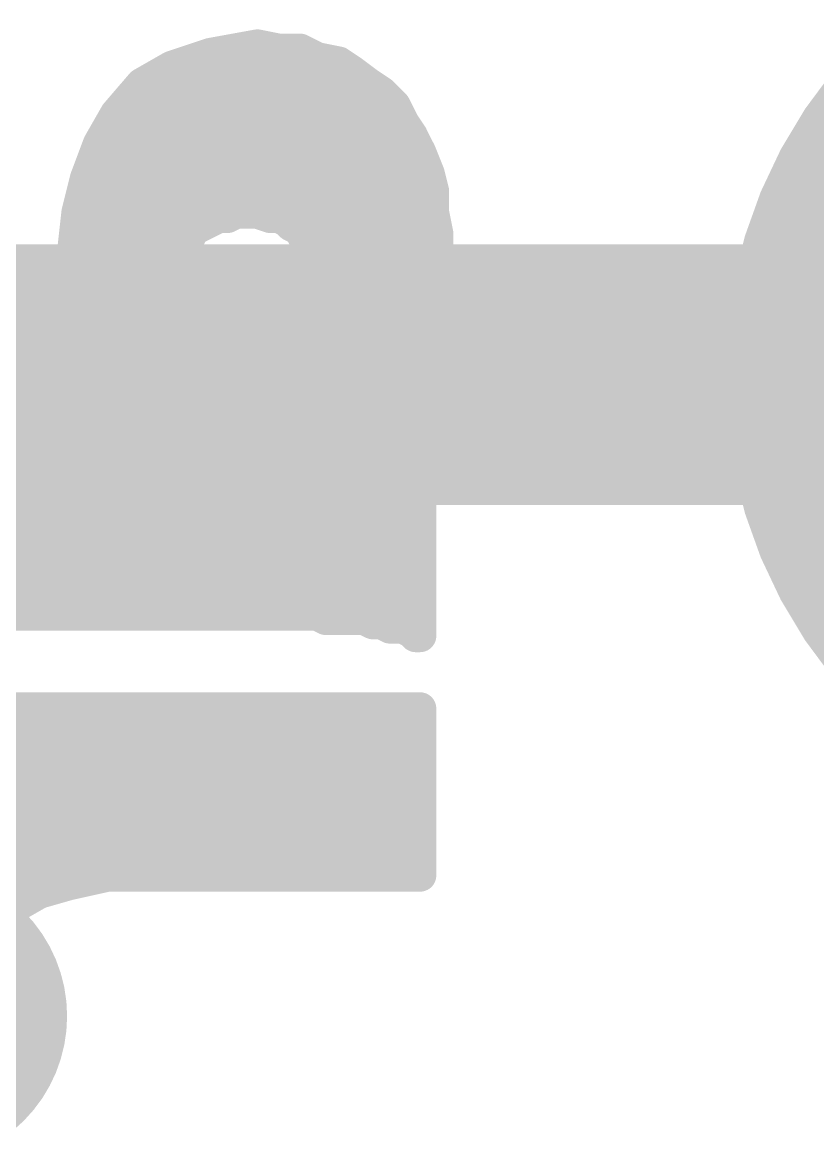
# Model space of a CAD drawing. Extents: x -34.3 to 52.3, y -19.6 to 20.4.
# Drawn here: x 15.021 to 16.881, y 10.144 to 12.734 of the extents above; entities that cross this region are included whole.
import ezdxf

# ---------------------------------------------------------------- set-up
doc = ezdxf.new("R2010")
doc.units = 0
for name, color, linetype in [('1', 12, 'CONTINUOUS'), ('17', 110, 'CONTINUOUS'), ('22', 253, 'CONTINUOUS'), ('29', 253, 'CONTINUOUS'), ('51', 253, 'CONTINUOUS')]:
    doc.layers.add(name, color=color, linetype=linetype)

# ---------------------------------------------------------------- blocks, each defined once
blk = doc.blocks.new('ROUNDP')
at = {"const_width": 0.5}
blk.add_lwpolyline([(0, -0.25, 1), (0, 0.25, 1), (0, -0.25)], format="xyb", dxfattribs=at)

msp = doc.modelspace()

# ---------------------------------------------------------------- linework, layer by layer
at = {"layer": '1', "const_width": 0.6096}
msp.add_lwpolyline([(17.78, 11.9099), (13.4339, 11.9099)], dxfattribs=at)
at = {"layer": '22', "const_width": 0.0762}
for points in [[(15.571, 12.679), (15.461, 12.659)], [(15.621, 12.669), (15.571, 12.679)], [(15.461, 12.659), (15.371, 12.629)], [(15.671, 12.669), (15.621, 12.669)], [(15.711, 12.649), (15.671, 12.669)], [(15.371, 12.629), (15.301, 12.589)], [(15.4316, 12.6492), (15.7106, 12.6492)], [(15.761, 12.639), (15.711, 12.649)], [(15.791, 12.619), (15.761, 12.639)], [(15.831, 12.589), (15.791, 12.619)], [(15.301, 12.589), (15.241, 12.519)], [(15.861, 12.569), (15.831, 12.589)], [(15.2873, 12.573), (15.855, 12.573)], [(15.891, 12.539), (15.861, 12.569)], [(15.911, 12.499), (15.891, 12.539)], [(15.241, 12.519), (15.201, 12.449)], [(15.931, 12.469), (15.911, 12.499)], [(15.2283, 12.4968), (15.9125, 12.4968)], [(15.201, 12.449), (15.171, 12.369)], [(15.951, 12.429), (15.931, 12.469)], [(15.1904, 12.4206), (15.9544, 12.4206)], [(15.971, 12.379), (15.951, 12.429)], [(15.171, 12.369), (15.151, 12.289)], [(15.981, 12.339), (15.971, 12.379)], [(15.1649, 12.3444), (15.9797, 12.3444)], [(15.981, 12.289), (15.981, 12.339)], [(15.151, 12.289), (15.141, 12.199)], [(15.1487, 12.2682), (15.4594, 12.2682)], [(15.441, 12.259), (15.461, 12.269)], [(15.461, 12.269), (15.481, 12.279)], [(15.481, 12.279), (15.501, 12.279)], [(15.501, 12.279), (15.521, 12.289)], [(15.521, 12.289), (15.571, 12.289)], [(15.571, 12.289), (15.601, 12.279)], [(15.601, 12.279), (15.621, 12.279)], [(15.621, 12.279), (15.641, 12.269)], [(15.641, 12.269), (15.651, 12.259)], [(15.6418, 12.2682), (15.9852, 12.2682)], [(15.991, 12.239), (15.981, 12.289)], [(15.411, 12.229), (15.421, 12.249)], [(15.421, 12.249), (15.441, 12.259)], [(15.651, 12.259), (15.671, 12.249)], [(15.671, 12.249), (15.681, 12.229)], [(15.991, 12.129), (15.991, 12.239)], [(15.391, 12.199), (15.401, 12.219)], [(15.401, 12.219), (15.411, 12.229)], [(15.681, 12.229), (15.691, 12.219)], [(15.691, 12.219), (15.701, 12.199)], [(15.141, 12.199), (15.131, 12.109)], [(15.1402, 12.192), (15.1594, 12.192)], [(15.351, 12.119), (15.141, 12.199)], [(15.141, 12.199), (15.351, 12.119)], [(15.1594, 12.192), (15.3875, 12.192)], [(15.381, 12.179), (15.391, 12.199)], [(15.701, 12.199), (15.711, 12.179)], [(15.7045, 12.192), (15.991, 12.192)], [(15.361, 12.149), (15.371, 12.169)], [(15.371, 12.169), (15.381, 12.179)], [(15.711, 12.179), (15.711, 12.159)], [(15.351, 12.119), (15.361, 12.149)], [(15.711, 12.159), (15.721, 12.139)], [(15.721, 12.139), (15.721, 12.119)], [(15.131, 12.109), (15.121, 12.019)], [(15.1318, 12.1158), (15.351, 12.1158)], [(15.351, 12.099), (15.351, 12.119)], [(15.721, 12.119), (15.731, 12.099)], [(15.7226, 12.1158), (15.9866, 12.1158)], [(15.981, 12.099), (15.991, 12.129)], [(15.341, 12.079), (15.351, 12.099)], [(15.731, 12.099), (15.731, 12.049)], [(15.981, 12.059), (15.981, 12.099)], [(15.341, 12.039), (15.341, 12.079)], [(15.971, 12.029), (15.981, 12.059)], [(15.1233, 12.0396), (15.341, 12.0396)], [(15.331, 12.009), (15.341, 12.039)], [(15.731, 12.049), (15.721, 11.999)], [(15.7291, 12.0396), (15.9745, 12.0396)], [(15.121, 12.019), (15.111, 11.949)], [(15.331, 11.969), (15.331, 12.009)], [(15.971, 11.999), (15.971, 12.029)], [(15.721, 11.999), (15.721, 11.949)], [(15.961, 11.969), (15.971, 11.999)], [(15.1131, 11.9634), (15.3291, 11.9634)], [(15.321, 11.939), (15.331, 11.969)], [(15.721, 11.9634), (15.9591, 11.9634)], [(15.951, 11.939), (15.961, 11.969)], [(15.111, 11.949), (15.091, 11.879)], [(15.111, 11.949), (15.311, 11.899)], [(15.311, 11.899), (15.111, 11.949)], [(15.321, 11.919), (15.321, 11.939)], [(15.721, 11.949), (15.701, 11.909)], [(15.941, 11.909), (15.951, 11.939)], [(15.311, 11.899), (15.321, 11.919)], [(15.701, 11.909), (15.691, 11.869)], [(15.931, 11.879), (15.941, 11.909)], [(15.091, 11.879), (15.071, 11.819)], [(15.0933, 11.8872), (15.311, 11.8872)], [(15.311, 11.859), (15.311, 11.899)], [(15.6956, 11.8872), (15.9337, 11.8872)], [(15.911, 11.849), (15.931, 11.879)], [(15.301, 11.839), (15.311, 11.859)], [(15.691, 11.869), (15.671, 11.839)], [(15.301, 11.819), (15.301, 11.839)], [(15.671, 11.839), (15.651, 11.819)], [(15.901, 11.819), (15.911, 11.849)], [(15.071, 11.819), (15.041, 11.769)], [(15.0662, 11.811), (15.297, 11.811)], [(15.281, 11.779), (15.291, 11.799)], [(15.291, 11.799), (15.301, 11.819)], [(15.621, 11.799), (15.601, 11.779)], [(15.651, 11.819), (15.621, 11.799)], [(15.639, 11.811), (15.8957, 11.811)], [(15.881, 11.789), (15.901, 11.819)], [(15.281, 11.759), (15.281, 11.779)], [(15.601, 11.779), (15.571, 11.769)], [(15.861, 11.769), (15.881, 11.789)], [(15.041, 11.769), (15.001, 11.739)], [(15.261, 11.739), (15.271, 11.749)], [(15.271, 11.749), (15.281, 11.759)], [(15.521, 11.749), (15.491, 11.739)], [(15.541, 11.759), (15.521, 11.749)], [(15.571, 11.769), (15.541, 11.759)], [(15.841, 11.739), (15.861, 11.769)], [(14.5138, 11.7348), (15.8347, 11.7348)], [(15.001, 11.739), (14.891, 11.739)], [(15.491, 11.739), (15.261, 11.739)], [(15.811, 11.719), (15.841, 11.739)], [(15.871, 11.719), (15.811, 11.719)], [(15.881, 11.709), (15.871, 11.719)], [(15.911, 11.709), (15.881, 11.709)], [(15.921, 11.699), (15.911, 11.709)], [(15.931, 11.699), (15.921, 11.699)], [(15.941, 11.689), (15.931, 11.699)], [(15.951, 11.689), (15.941, 11.689)], [(15.951, 11.299), (15.951, 11.689)], [(14.5372, 11.6586), (15.951, 11.6586)], [(14.5576, 11.5824), (15.951, 11.5824)], [(14.6031, 11.5062), (15.951, 11.5062)], [(14.6603, 11.43), (15.951, 11.43)], [(14.817, 11.3538), (15.951, 11.3538)], [(14.841, 11.349), (15.711, 11.349)], [(15.711, 11.349), (15.731, 11.339)], [(15.731, 11.339), (15.821, 11.339)], [(15.821, 11.339), (15.841, 11.329)], [(15.841, 11.329), (15.861, 11.329)], [(15.861, 11.329), (15.881, 11.319)], [(15.881, 11.319), (15.911, 11.319)], [(15.911, 11.319), (15.931, 11.309)], [(15.931, 11.309), (15.941, 11.299)], [(15.941, 11.299), (15.951, 11.299)], [(14.6002, 11.1252), (15.951, 11.1252)], [(15.951, 11.129), (14.771, 11.129)], [(15.951, 10.739), (15.951, 11.129)], [(14.5835, 11.049), (15.951, 11.049)], [(14.5778, 10.9728), (15.951, 10.9728)], [(14.5605, 10.8966), (15.951, 10.8966)], [(14.5453, 10.8204), (15.951, 10.8204)], [(14.7751, 10.7442), (15.951, 10.7442)], [(15.131, 10.719), (15.221, 10.739)], [(15.221, 10.739), (15.951, 10.739)], [(15.061, 10.699), (15.131, 10.719)], [(14.991, 10.659), (15.061, 10.699)], [(14.6678, 10.668), (15.0068, 10.668)], [(14.931, 10.609), (14.991, 10.659)]]:
    msp.add_lwpolyline(points, dxfattribs=at)
at = {"layer": '22', "const_width": 0.0381}
for points in [[(15.5747, 12.6977, 1), (15.5673, 12.6603)], [(15.5744, 12.6603, 1), (15.5676, 12.6977)], [(15.4576, 12.6777, 1), (15.4644, 12.6403)], [(15.467, 12.6409, 1), (15.455, 12.6771)], [(15.621, 12.6881, 1), (15.621, 12.65)], [(15.6173, 12.6503, 1), (15.6247, 12.6877)], [(15.6795, 12.686, 1), (15.6625, 12.652)], [(15.671, 12.65, 1), (15.671, 12.6881)], [(15.365, 12.6471, 1), (15.377, 12.6109)], [(15.3805, 12.6125, 1), (15.3615, 12.6455)], [(15.4316, 12.6683, 1), (15.4316, 12.6302)], [(15.7147, 12.6677, 1), (15.7073, 12.6303)], [(15.7025, 12.632, 1), (15.7195, 12.666)], [(15.7106, 12.6302, 1), (15.7106, 12.6683)], [(15.7716, 12.6549, 1), (15.7504, 12.6231)], [(15.7573, 12.6203, 1), (15.7647, 12.6577)], [(15.8024, 12.6342, 1), (15.7796, 12.6038)], [(15.7804, 12.6031, 1), (15.8016, 12.6349)], [(15.2915, 12.6055, 1), (15.3105, 12.5725)], [(15.3155, 12.5766, 1), (15.2865, 12.6014)], [(15.8416, 12.6049, 1), (15.8204, 12.5731)], [(15.8196, 12.5738, 1), (15.8424, 12.6042)], [(15.2873, 12.5921, 1), (15.2873, 12.554)], [(15.8745, 12.5825, 1), (15.8475, 12.5555)], [(15.8504, 12.5531, 1), (15.8716, 12.5849)], [(15.855, 12.554, 1), (15.855, 12.5921)], [(15.908, 12.5475, 1), (15.874, 12.5305)], [(15.8775, 12.5255, 1), (15.9045, 12.5525)], [(15.2265, 12.5314, 1), (15.2555, 12.5066)], [(15.2575, 12.5095, 1), (15.2245, 12.5285)], [(15.9269, 12.5096, 1), (15.8951, 12.4884)], [(15.2283, 12.5159, 1), (15.2283, 12.4778)], [(15.894, 12.4905, 1), (15.928, 12.5075)], [(15.9125, 12.4778, 1), (15.9125, 12.5159)], [(15.2188, 12.4423, 1), (15.1832, 12.4557)], [(15.948, 12.4775, 1), (15.914, 12.4605)], [(15.9151, 12.4584, 1), (15.9469, 12.4796)], [(15.1904, 12.4397, 1), (15.1904, 12.4016)], [(15.1845, 12.4585, 1), (15.2175, 12.4395)], [(15.9687, 12.4361, 1), (15.9333, 12.4219)], [(15.9544, 12.4016, 1), (15.9544, 12.4397)], [(15.934, 12.4205, 1), (15.968, 12.4375)], [(15.1895, 12.3644, 1), (15.1525, 12.3736)], [(15.9895, 12.3836, 1), (15.9525, 12.3744)], [(15.1649, 12.3635, 1), (15.1649, 12.3254)], [(15.1532, 12.3757, 1), (15.1888, 12.3623)], [(15.9533, 12.3719, 1), (15.9887, 12.3861)], [(15.9797, 12.3254, 1), (15.9797, 12.3635)], [(16.0001, 12.339, 1), (15.962, 12.339)], [(15.9625, 12.3344, 1), (15.9995, 12.3436)], [(15.1487, 12.2873, 1), (15.1487, 12.2492)], [(15.1325, 12.2936, 1), (15.1695, 12.2844)], [(15.1699, 12.2869, 1), (15.1321, 12.2911)], [(15.4525, 12.286, 1), (15.4695, 12.252)], [(15.4695, 12.252, 1), (15.4525, 12.286)], [(15.4594, 12.2492, 1), (15.4594, 12.2873)], [(15.481, 12.298, 1), (15.481, 12.2599)], [(15.4895, 12.262, 1), (15.4725, 12.296)], [(15.4925, 12.296, 1), (15.5095, 12.262)], [(15.501, 12.2599, 1), (15.501, 12.298)], [(15.521, 12.308, 1), (15.521, 12.2699)], [(15.5295, 12.272, 1), (15.5125, 12.306)], [(15.577, 12.3071, 1), (15.565, 12.2709)], [(15.571, 12.2699, 1), (15.571, 12.308)], [(15.601, 12.298, 1), (15.601, 12.2599)], [(15.595, 12.2609, 1), (15.607, 12.2971)], [(15.6295, 12.296, 1), (15.6125, 12.262)], [(15.621, 12.2599, 1), (15.621, 12.298)], [(15.6545, 12.2825, 1), (15.6275, 12.2555)], [(15.6418, 12.2873, 1), (15.6418, 12.2492)], [(15.6325, 12.252, 1), (15.6495, 12.286)], [(15.9997, 12.2927, 1), (15.9623, 12.2853)], [(15.962, 12.289, 1), (16.0001, 12.289)], [(15.9852, 12.2492, 1), (15.9852, 12.2873)], [(15.4125, 12.266, 1), (15.4295, 12.232)], [(15.438, 12.2405, 1), (15.404, 12.2575)], [(15.4325, 12.276, 1), (15.4495, 12.242)], [(15.4495, 12.242, 1), (15.4325, 12.276)], [(15.6595, 12.276, 1), (15.6425, 12.242)], [(15.6375, 12.2455, 1), (15.6645, 12.2725)], [(15.688, 12.2575, 1), (15.654, 12.2405)], [(15.6625, 12.232, 1), (15.6795, 12.266)], [(16.01, 12.239, 1), (15.972, 12.239)], [(15.3875, 12.2325, 1), (15.4145, 12.2055)], [(15.418, 12.2105, 1), (15.384, 12.2275)], [(15.394, 12.2375, 1), (15.428, 12.2205)], [(15.4245, 12.2155, 1), (15.3975, 12.2425)], [(15.6945, 12.2425, 1), (15.6675, 12.2155)], [(15.664, 12.2205, 1), (15.698, 12.2375)], [(15.708, 12.2275, 1), (15.674, 12.2105)], [(15.6775, 12.2055, 1), (15.7045, 12.2325)], [(15.9723, 12.2353, 1), (16.0097, 12.2427)], [(15.1402, 12.2111, 1), (15.1402, 12.173)], [(15.1478, 12.2168, 1), (15.1342, 12.1812)], [(15.1478, 12.2168, 1), (15.1342, 12.1812)], [(15.1599, 12.1969, 1), (15.1221, 12.2011)], [(15.1594, 12.2111, 1), (15.1594, 12.173)], [(15.1594, 12.173, 1), (15.1594, 12.2111)], [(15.374, 12.2075, 1), (15.408, 12.1905)], [(15.408, 12.1905, 1), (15.374, 12.2075)], [(15.3875, 12.173, 1), (15.3875, 12.2111)], [(15.718, 12.2075, 1), (15.684, 12.1905)], [(15.684, 12.1905, 1), (15.718, 12.2075)], [(15.7045, 12.2111, 1), (15.7045, 12.173)], [(15.991, 12.173, 1), (15.991, 12.2111)], [(15.1221, 12.2011, 1), (15.1599, 12.1969)], [(15.3575, 12.1825, 1), (15.3845, 12.1555)], [(15.388, 12.1605, 1), (15.354, 12.1775)], [(15.364, 12.1875, 1), (15.398, 12.1705)], [(15.3945, 12.1655, 1), (15.3675, 12.1925)], [(15.7301, 12.179, 1), (15.692, 12.179)], [(15.694, 12.1705, 1), (15.728, 12.1875)], [(15.344, 12.1575, 1), (15.378, 12.1405)], [(15.3791, 12.143, 1), (15.3429, 12.155)], [(15.728, 12.1675, 1), (15.694, 12.1505)], [(15.692, 12.159, 1), (15.7301, 12.159)], [(15.7401, 12.139, 1), (15.702, 12.139)], [(15.1499, 12.1069, 1), (15.1121, 12.1111)], [(15.1318, 12.1349, 1), (15.1318, 12.0968)], [(15.3701, 12.119, 1), (15.332, 12.119)], [(15.3442, 12.1012, 1), (15.3578, 12.1368)], [(15.3442, 12.1012, 1), (15.3578, 12.1368)], [(15.351, 12.0968, 1), (15.351, 12.1349)], [(15.738, 12.1275, 1), (15.704, 12.1105)], [(15.7226, 12.1349, 1), (15.7226, 12.0968)], [(15.704, 12.1305, 1), (15.738, 12.1475)], [(15.972, 12.129, 1), (16.01, 12.129)], [(16.0091, 12.123, 1), (15.9729, 12.135)], [(15.9866, 12.0968, 1), (15.9866, 12.1349)], [(15.1121, 12.1111, 1), (15.1499, 12.1069)], [(15.3329, 12.125, 1), (15.3691, 12.113)], [(15.368, 12.0905, 1), (15.334, 12.1075)], [(15.702, 12.119, 1), (15.7401, 12.119)], [(15.75, 12.099, 1), (15.7119, 12.099)], [(15.714, 12.0905, 1), (15.748, 12.1075)], [(16.0001, 12.099, 1), (15.962, 12.099)], [(15.9629, 12.105, 1), (15.9991, 12.093)], [(15.3601, 12.079, 1), (15.322, 12.079)], [(15.324, 12.0875, 1), (15.358, 12.0705)], [(15.332, 12.099, 1), (15.3701, 12.099)], [(15.9991, 12.053, 1), (15.9629, 12.065)], [(15.1233, 12.0587, 1), (15.1233, 12.0206)], [(15.3591, 12.033, 1), (15.3229, 12.045)], [(15.341, 12.0206, 1), (15.341, 12.0587)], [(15.7291, 12.0587, 1), (15.7291, 12.0206)], [(15.7497, 12.0453, 1), (15.7123, 12.0527)], [(15.962, 12.059, 1), (16.0001, 12.059)], [(15.9745, 12.0206, 1), (15.9745, 12.0587)], [(15.1399, 12.0163, 1), (15.1021, 12.0217)], [(15.3501, 12.009, 1), (15.312, 12.009)], [(15.322, 12.039, 1), (15.3601, 12.039)], [(15.7119, 12.049, 1), (15.75, 12.049)], [(15.9901, 12.029, 1), (15.952, 12.029)], [(15.9529, 12.035, 1), (15.9891, 12.023)], [(15.1021, 12.0211, 1), (15.1399, 12.0169)], [(15.3129, 12.015, 1), (15.3491, 12.003)], [(15.7401, 11.999, 1), (15.702, 11.999)], [(15.7023, 12.0027, 1), (15.7397, 11.9953)], [(15.952, 11.999, 1), (15.9901, 11.999)], [(15.9891, 11.993, 1), (15.9529, 12.005)], [(15.1131, 11.9825, 1), (15.1131, 11.9444)], [(15.3491, 11.963, 1), (15.3129, 11.975)], [(15.3291, 11.9444, 1), (15.3291, 11.9825)], [(15.721, 11.9825, 1), (15.721, 11.9444)], [(15.9429, 11.975, 1), (15.9791, 11.963)], [(15.9791, 11.963, 1), (15.9429, 11.975)], [(15.9591, 11.9444, 1), (15.9591, 11.9825)], [(15.1156, 11.9675, 1), (15.1064, 11.9305)], [(15.1156, 11.9675, 1), (15.1064, 11.9305)], [(15.0921, 11.9517, 1), (15.1299, 11.9463)], [(15.1293, 11.9438, 1), (15.0927, 11.9542)], [(15.3401, 11.939, 1), (15.302, 11.939)], [(15.312, 11.969, 1), (15.3501, 11.969)], [(15.702, 11.949, 1), (15.7401, 11.949)], [(15.738, 11.9405, 1), (15.704, 11.9575)], [(15.9691, 11.933, 1), (15.9329, 11.945)], [(15.3029, 11.945, 1), (15.3391, 11.933)], [(15.338, 11.9105, 1), (15.304, 11.9275)], [(15.7195, 11.9044, 1), (15.6825, 11.9136)], [(15.9591, 11.903, 1), (15.9229, 11.915)], [(15.9329, 11.945, 1), (15.9691, 11.933)], [(15.1091, 11.873, 1), (15.0729, 11.885)], [(15.0933, 11.9063, 1), (15.0933, 11.8681)], [(15.33, 11.899, 1), (15.2919, 11.899)], [(15.294, 11.9075, 1), (15.328, 11.8905)], [(15.302, 11.919, 1), (15.3401, 11.919)], [(15.3064, 11.8805, 1), (15.3156, 11.9175)], [(15.3064, 11.8805, 1), (15.3156, 11.9175)], [(15.311, 11.8681, 1), (15.311, 11.9063)], [(15.6956, 11.9063, 1), (15.6956, 11.8681)], [(15.684, 11.9175, 1), (15.718, 11.9005)], [(15.9469, 11.8684, 1), (15.9151, 11.8896)], [(15.9229, 11.915, 1), (15.9591, 11.903)], [(15.9337, 11.8681, 1), (15.9337, 11.9063)], [(15.0727, 11.8842, 1), (15.1093, 11.8738)], [(15.328, 11.8505, 1), (15.294, 11.8675)], [(15.6725, 11.8736, 1), (15.7095, 11.8644)], [(15.7069, 11.8584, 1), (15.6751, 11.8796)], [(15.9129, 11.885, 1), (15.9491, 11.873)], [(15.284, 11.8475, 1), (15.318, 11.8305)], [(15.3201, 11.839, 1), (15.282, 11.839)], [(15.2919, 11.859, 1), (15.33, 11.859)], [(15.6551, 11.8496, 1), (15.6869, 11.8284)], [(15.6845, 11.8255, 1), (15.6575, 11.8525)], [(15.8951, 11.8596, 1), (15.9269, 11.8384)], [(15.9291, 11.843, 1), (15.8929, 11.855)], [(15.0662, 11.83, 1), (15.0662, 11.7919)], [(15.0529, 11.825, 1), (15.0891, 11.813)], [(15.0873, 11.8092, 1), (15.0547, 11.8288)], [(15.308, 11.7905, 1), (15.274, 11.8075)], [(15.282, 11.819, 1), (15.3201, 11.819)], [(15.318, 11.8105, 1), (15.284, 11.8275)], [(15.297, 11.7919, 1), (15.297, 11.83)], [(15.6345, 11.7855, 1), (15.6075, 11.8125)], [(15.639, 11.83, 1), (15.639, 11.7919)], [(15.6375, 11.8325, 1), (15.6645, 11.8055)], [(15.6616, 11.8031, 1), (15.6404, 11.8349)], [(15.8829, 11.825, 1), (15.9191, 11.813)], [(15.9169, 11.8084, 1), (15.8851, 11.8296)], [(15.8957, 11.7919, 1), (15.8957, 11.83)], [(15.3001, 11.779, 1), (15.262, 11.779)], [(15.274, 11.8075, 1), (15.308, 11.7905)], [(15.5875, 11.7925, 1), (15.6145, 11.7655)], [(15.607, 11.7609, 1), (15.595, 11.7971)], [(15.6104, 11.8149, 1), (15.6316, 11.7831)], [(15.8651, 11.7996, 1), (15.8969, 11.7784)], [(15.8945, 11.7755, 1), (15.8675, 11.8025)], [(15.0247, 11.7788, 1), (15.0573, 11.7592)], [(15.0524, 11.7538, 1), (15.0296, 11.7842)], [(15.2845, 11.7355, 1), (15.2575, 11.7625)], [(15.264, 11.7875, 1), (15.298, 11.7705)], [(15.2945, 11.7455, 1), (15.2675, 11.7725)], [(15.5125, 11.766, 1), (15.5295, 11.732)], [(15.527, 11.7309, 1), (15.515, 11.7671)], [(15.535, 11.7771, 1), (15.547, 11.7409)], [(15.5495, 11.742, 1), (15.5325, 11.776)], [(15.565, 11.7871, 1), (15.577, 11.7509)], [(15.577, 11.7509, 1), (15.565, 11.7871)], [(15.8475, 11.7825, 1), (15.8745, 11.7555)], [(15.8769, 11.7584, 1), (15.8451, 11.7796)], [(14.9896, 11.7542, 1), (15.0124, 11.7238)], [(15.001, 11.72, 1), (15.001, 11.7581)], [(15.261, 11.7581, 1), (15.261, 11.72)], [(15.2475, 11.7525, 1), (15.2745, 11.7255)], [(15.2575, 11.7625, 1), (15.2845, 11.7355)], [(15.262, 11.759, 1), (15.3001, 11.759)], [(15.485, 11.7571, 1), (15.497, 11.7209)], [(15.491, 11.72, 1), (15.491, 11.7581)], [(15.8251, 11.7496, 1), (15.8569, 11.7284)], [(15.8516, 11.7231, 1), (15.8304, 11.7549)], [(15.8347, 11.7157, 1), (15.8347, 11.7538)], [(15.8004, 11.7349, 1), (15.8216, 11.7031)], [(15.811, 11.7381, 1), (15.811, 11.7)], [(15.8845, 11.7325, 1), (15.8575, 11.7055)], [(15.881, 11.7281, 1), (15.881, 11.69)], [(15.8675, 11.6955, 1), (15.8945, 11.7225)], [(15.871, 11.7, 1), (15.871, 11.7381)], [(15.9245, 11.7225, 1), (15.8975, 11.6955)], [(15.921, 11.718, 1), (15.921, 11.6799)], [(15.911, 11.69, 1), (15.911, 11.7281)], [(15.9445, 11.7125, 1), (15.9175, 11.6855)], [(15.931, 11.6799, 1), (15.931, 11.718)], [(15.9075, 11.6855, 1), (15.9345, 11.7125)], [(15.941, 11.7081, 1), (15.941, 11.67)], [(15.9275, 11.6755, 1), (15.9545, 11.7025)], [(15.9701, 11.689, 1), (15.932, 11.689)], [(15.951, 11.67, 1), (15.951, 11.7081)], [(15.951, 11.6395, 1), (15.951, 11.6776)], [(15.951, 11.5633, 1), (15.951, 11.6014)], [(15.951, 11.4871, 1), (15.951, 11.5252)], [(15.951, 11.4109, 1), (15.951, 11.449)], [(15.7195, 11.366, 1), (15.7025, 11.332)], [(15.711, 11.33, 1), (15.711, 11.3681)], [(15.731, 11.3581, 1), (15.731, 11.32)], [(15.7225, 11.322, 1), (15.7395, 11.356)], [(15.8295, 11.356, 1), (15.8125, 11.322)], [(15.821, 11.32, 1), (15.821, 11.3581)], [(15.951, 11.3347, 1), (15.951, 11.3728)], [(15.841, 11.3481, 1), (15.841, 11.31)], [(15.8325, 11.312, 1), (15.8495, 11.346)], [(15.8695, 11.346, 1), (15.8525, 11.312)], [(15.861, 11.31, 1), (15.861, 11.3481)], [(15.881, 11.3381, 1), (15.881, 11.3)], [(15.8725, 11.302, 1), (15.8895, 11.336)], [(15.9195, 11.336, 1), (15.9025, 11.302)], [(15.911, 11.3, 1), (15.911, 11.3381)], [(15.9445, 11.3225, 1), (15.9175, 11.2955)], [(15.9225, 11.292, 1), (15.9395, 11.326)], [(15.941, 11.3181, 1), (15.941, 11.28)], [(15.9275, 11.2855, 1), (15.9545, 11.3125)], [(15.951, 11.28, 1), (15.951, 11.3181)], [(15.932, 11.299, 1), (15.9701, 11.299)], [(15.9701, 11.129, 1), (15.932, 11.129)], [(15.951, 11.11, 1), (15.951, 11.1481)], [(15.951, 11.1062, 1), (15.951, 11.1443)], [(15.951, 11.03, 1), (15.951, 11.0681)], [(15.951, 10.9538, 1), (15.951, 10.9919)], [(15.951, 10.8776, 1), (15.951, 10.9157)], [(15.951, 10.8014, 1), (15.951, 10.8395)], [(15.221, 10.7581, 1), (15.221, 10.72)], [(15.2251, 10.7204, 1), (15.2169, 10.7576)], [(15.951, 10.7252, 1), (15.951, 10.7633)], [(15.951, 10.72, 1), (15.951, 10.7581)], [(15.1269, 10.7376, 1), (15.1351, 10.7004)], [(15.1362, 10.7007, 1), (15.1258, 10.7373)], [(15.932, 10.739, 1), (15.9701, 10.739)], [(15.0558, 10.7173, 1), (15.0662, 10.6807)], [(15.0705, 10.6825, 1), (15.0515, 10.7155)], [(15.0032, 10.6444, 1), (14.9788, 10.6736)], [(15.0068, 10.649, 1), (15.0068, 10.6871)]]:
    msp.add_lwpolyline(points, format="xyb", dxfattribs=at)
at = {"layer": '51', "const_width": 0.127}
msp.add_lwpolyline([(14.78, 10.1271, 1), (14.78, 10.6927, 1), (14.78, 10.1271)], format="xyb", dxfattribs=at)

# ---------------------------------------------------------------- block references
at = {"layer": '17', "xscale": 2.032, "yscale": 2.032, "rotation": 90}
msp.add_blockref('ROUNDP', (17.78, 11.9099), dxfattribs=at)
msp.add_blockref('ROUNDP', (17.78, 11.9099), dxfattribs=at)
at = {"layer": '29', "xscale": 2.2352, "yscale": 2.2352, "rotation": 90}
msp.add_blockref('ROUNDP', (17.78, 11.9099), dxfattribs=at)

doc.saveas('drawing.dxf')
